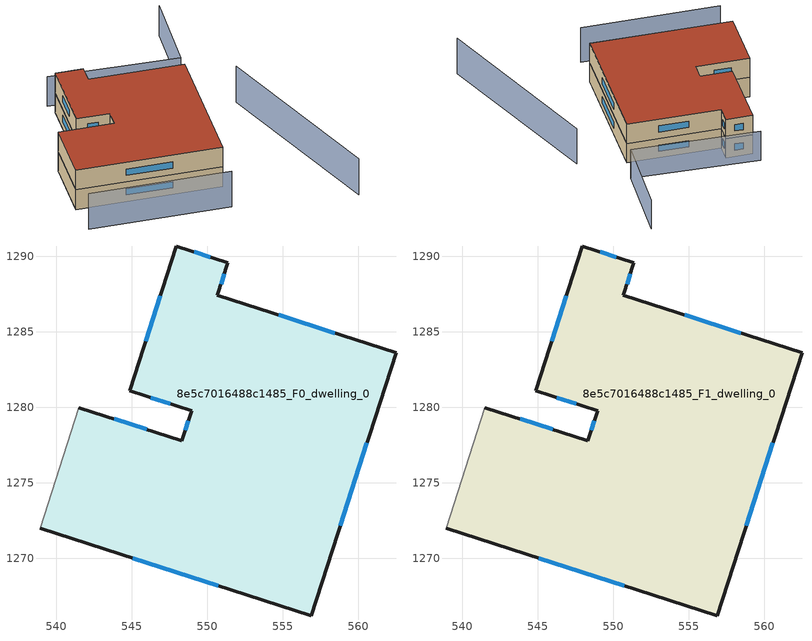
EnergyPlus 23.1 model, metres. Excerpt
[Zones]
8e5c7016488c1485_F0_dwelling_0
 floor ground (EU_floor_Construction): 562.49,1283.62 556.87,1266.2 538.91,1271.99 541.49,1279.99 548.3,1277.79 548.95,1279.79 544.86,1281.11 547.94,1290.68 551.36,1289.58 550.67,1287.43 z0
 wall outside (EU_wall_Construction): 538.91,1271.99 556.87,1266.2 562.49,1283.62 550.67,1287.43 551.36,1289.58 547.94,1290.68 544.86,1281.11 548.95,1279.79 548.3,1277.79 541.49,1279.99 z0:3
 wall adiabatic (EU_wall_Construction): 541.49,1279.99 538.91,1271.99 z0:3
 window (EU_Window_Construction): 550.9,1288.17 551.12,1288.84 / 558.44,1284.93 554.71,1286.13 / 558.8,1272.17 560.57,1277.66 / 545.06,1270.01 550.72,1268.18 / 545.97,1278.54 543.82,1279.24 / 548.73,1279.11 548.52,1278.48 / 546.26,1280.66 547.55,1280.24 / 546.89,1287.4 545.92,1284.38 / 550.19,1289.95 549.11,1290.3 z1.03:1.97
8e5c7016488c1485_F1_dwelling_0
 floor to 8e5c7016488c1485_F0_dwelling_0 (EU_floor_Construction): 562.49,1283.62 556.87,1266.2 538.91,1271.99 541.49,1279.99 548.3,1277.79 548.95,1279.79 544.86,1281.11 547.94,1290.68 551.36,1289.58 550.67,1287.43 z3
 wall outside (EU_wall_Construction): 538.91,1271.99 556.87,1266.2 562.49,1283.62 550.67,1287.43 551.36,1289.58 547.94,1290.68 544.86,1281.11 548.95,1279.79 548.3,1277.79 541.49,1279.99 z3:6
 wall adiabatic (EU_wall_Construction): 541.49,1279.99 538.91,1271.99 z3:6
 window (EU_Window_Construction): 550.9,1288.17 551.12,1288.84 / 558.44,1284.93 554.71,1286.13 / 558.8,1272.17 560.57,1277.66 / 545.06,1270.01 550.72,1268.18 / 545.97,1278.54 543.82,1279.24 / 548.73,1279.11 548.52,1278.48 / 546.26,1280.66 547.55,1280.24 / 546.89,1287.4 545.92,1284.38 / 550.19,1289.95 549.11,1290.3 z4.03:4.97
 roof outside (EU_roof_Construction): 556.87,1266.2 562.49,1283.62 550.67,1287.43 551.36,1289.58 547.94,1290.68 544.86,1281.11 548.95,1279.79 548.3,1277.79 541.49,1279.99 538.91,1271.99 z6
shading: 538.03,1267.62 555.49,1261.99 z0:5.4; 570.07,1255.58 567.98,1280.39 z0:5.5; 567.68,1297.49 563.93,1286.77 / 563.93,1286.77 547.84,1292.4 z0:4.5
[Building]
EU S2 Campaign: North Axis=0; Terrain=City; Solar Distribution=FullExterior
[Site:Location]
Cape.Town.Intl.AP: Latitude=-33.965; Longitude=18.602; Time Zone=2; Elevation=46
[SizingPeriod:WeatherFileDays]
AnnualSizingPeriod: Begin Month=1; Begin Day of Month=1; End Month=12; End Day of Month=31; Day of Week for Start Day=Monday; Use Weather File Daylight Saving Period=No; Use Weather File Rain and Snow Indicators=No
[MATERIAL]
EU_InternalMass_Material: Roughness=MediumRough; Thickness=0.1; Conductivity=1; Density=1800; Specific Heat=900; Thermal Absorptance=0.9; Solar Absorptance=0.7; Visible Absorptance=0.7
[MATERIAL:NOMASS] Roughness=MediumRough; Thermal Absorptance=0.9; Solar Absorptance=0.7; Visible Absorptance=0.7
Name | Thermal Resistance
EU_wall_NoMass | 0.493876
EU_roof_NoMass | 0.449382
EU_floor_NoMass | 1.25
[WINDOWMATERIAL:SIMPLEGLAZINGSYSTEM]
EU_Window_SimpleGlazing: UFactor=4.4; Solar Heat Gain Coefficient=0.85; Visible Transmittance=0.85
[CONSTRUCTION]
EU_wall_Construction: EU_wall_NoMass
EU_roof_Construction: EU_roof_NoMass
EU_floor_Construction: EU_floor_NoMass
EU_Window_Construction: EU_Window_SimpleGlazing
EU_InternalMass_Construction: EU_InternalMass_Material
[ZONE] Type=1; Multiplier=1; Ceiling Height=autocalculate; Floor Area=autocalculate; Part of Total Floor Area=Yes
Name | Volume
8e5c7016488c1485_F0_dwelling_0 | 948.415
8e5c7016488c1485_F1_dwelling_0 | 948.414
[INTERNALMASS] Construction=EU_InternalMass_Construction; Surface Area=316.138
Name | Zone or ZoneList
8e5c7016488c1485_F0_dwelling_0_EU_InternalMass | 8e5c7016488c1485_F0_dwelling_0
8e5c7016488c1485_F1_dwelling_0_EU_InternalMass | 8e5c7016488c1485_F1_dwelling_0
[OTHEREQUIPMENT] Fuel Type=Electricity; Design Level Calculation Method=Watts/Area; Power per Zone Floor Area=1; Fraction Latent=0; Fraction Radiant=0; Fraction Lost=0; Carbon Dioxide Generation Rate=0; EndUse Subcategory=EU_Step8_InternalGains
Name | Zone or ZoneList or Space or SpaceList | Schedule
EU_Step8_InternalGain_8e5c7016488c1485_F0_dwelling_0_f000 | 8e5c7016488c1485_F0_dwelling_0 | EU_Step8_GainSchedule_8e5c7016488c1485_F0_dwelling_0_f000
EU_Step8_InternalGain_8e5c7016488c1485_F1_dwelling_0_f000 | 8e5c7016488c1485_F1_dwelling_0 | EU_Step8_GainSchedule_8e5c7016488c1485_F1_dwelling_0_f000
[ZONEVENTILATION:DESIGNFLOWRATE] Schedule=EU_AlwaysOn; Design Flow Rate Calculation Method=AirChanges/Hour; Air Changes per Hour=0.64; Ventilation Type=Natural; Fan Pressure Rise=0; Fan Total Efficiency=1; Constant Term Coefficient=1; Temperature Term Coefficient=0; Velocity Term Coefficient=0; Velocity Squared Term Coefficient=0; Minimum Indoor Temperature=-100; Maximum Indoor Temperature=100; Delta Temperature=-100; Minimum Outdoor Temperature=-100; Maximum Outdoor Temperature=100; Maximum Wind Speed=40
Name | Zone or ZoneList or Space or SpaceList
EU_ConstantAir_8e5c7016488c1485_F0_dwelling_0 | 8e5c7016488c1485_F0_dwelling_0
EU_ConstantAir_8e5c7016488c1485_F1_dwelling_0 | 8e5c7016488c1485_F1_dwelling_0
[HVACTEMPLATE:THERMOSTAT] Constant Heating Setpoint=20; Constant Cooling Setpoint=50
EU_HeatOnly_8e5c7016488c1485_F0_dwelling_0; EU_HeatOnly_8e5c7016488c1485_F1_dwelling_0
[HVACTEMPLATE:ZONE:IDEALLOADSAIRSYSTEM] System Availability Schedule=EU_AlwaysOn; Maximum Heating Supply Air Temperature=50; Minimum Cooling Supply Air Temperature=13; Maximum Heating Supply Air Humidity Ratio=0.0156; Minimum Cooling Supply Air Humidity Ratio=0.0077; Heating Limit=NoLimit; Cooling Limit=NoLimit; Heating Availability Schedule=EU_AlwaysOn; Cooling Availability Schedule=EU_CoolingOff; Dehumidification Control Type=ConstantSensibleHeatRatio; Cooling Sensible Heat Ratio=0.7; Dehumidification Setpoint=60; Humidification Control Type=None; Humidification Setpoint=30; Outdoor Air Method=None; Outdoor Air Flow Rate per Person=0.00944; Outdoor Air Flow Rate per Zone Floor Area=0; Outdoor Air Flow Rate per Zone=0; Demand Controlled Ventilation Type=None; Outdoor Air Economizer Type=NoEconomizer; Heat Recovery Type=None; Sensible Heat Recovery Effectiveness=0.7; Latent Heat Recovery Effectiveness=0.65
Name | Template Thermostat
8e5c7016488c1485_F0_dwelling_0 | EU_HeatOnly_8e5c7016488c1485_F0_dwelling_0
8e5c7016488c1485_F1_dwelling_0 | EU_HeatOnly_8e5c7016488c1485_F1_dwelling_0
[SIZING:ZONE] Zone Cooling Design Supply Air Temperature Input Method=SupplyAirTemperature; Zone Cooling Design Supply Air Temperature=13; Zone Heating Design Supply Air Temperature Input Method=SupplyAirTemperature; Zone Heating Design Supply Air Temperature=50; Zone Cooling Design Supply Air Humidity Ratio=0.008; Zone Heating Design Supply Air Humidity Ratio=0.008; Cooling Design Air Flow Method=DesignDay; Cooling Design Air Flow Rate=0; Cooling Minimum Air Flow per Zone Floor Area=0.000762; Cooling Minimum Air Flow=0; Cooling Minimum Air Flow Fraction=0.2; Heating Design Air Flow Method=DesignDay; Heating Design Air Flow Rate=0; Heating Maximum Air Flow per Zone Floor Area=0.002032; Heating Maximum Air Flow=0.141576; Heating Maximum Air Flow Fraction=0.3; Account for Dedicated Outdoor Air System=No; Dedicated Outdoor Air System Control Strategy=NeutralSupplyAir; Dedicated Outdoor Air Low Setpoint Temperature for Design=autosize; Dedicated Outdoor Air High Setpoint Temperature for Design=autosize; Zone Load Sizing Method=Sensible Load Only No Latent Load; Zone Latent Cooling Design Supply Air Humidity Ratio Input Method=HumidityRatioDifference; Zone Cooling Design Supply Air Humidity Ratio Difference=0.005; Zone Latent Heating Design Supply Air Humidity Ratio Input Method=HumidityRatioDifference; Zone Humidification Design Supply Air Humidity Ratio Difference=0.005
8e5c7016488c1485_F0_dwelling_0; 8e5c7016488c1485_F1_dwelling_0
[SCHEDULE:CONSTANT]
Name | Hourly Value
EU_AlwaysOn | 1
EU_CoolingOff | 0
[SCHEDULE:FILE] Column Number=1; Rows to Skip at Top=0; Number of Hours of Data=8760; Column Separator=Comma; Interpolate to Timestep=No; Minutes per Item=60; Adjust Schedule for Daylight Savings=Yes
Name | File
EU_Step8_GainSchedule_8e5c7016488c1485_F0_dwelling_0_f000 | ../../schedules/8e5c7016488c1485/8e5c7016488c1485_F0_dwelling_0_f000_gain.csv
EU_Step8_GainSchedule_8e5c7016488c1485_F1_dwelling_0_f000 | ../../schedules/8e5c7016488c1485/8e5c7016488c1485_F1_dwelling_0_f000_gain.csv
